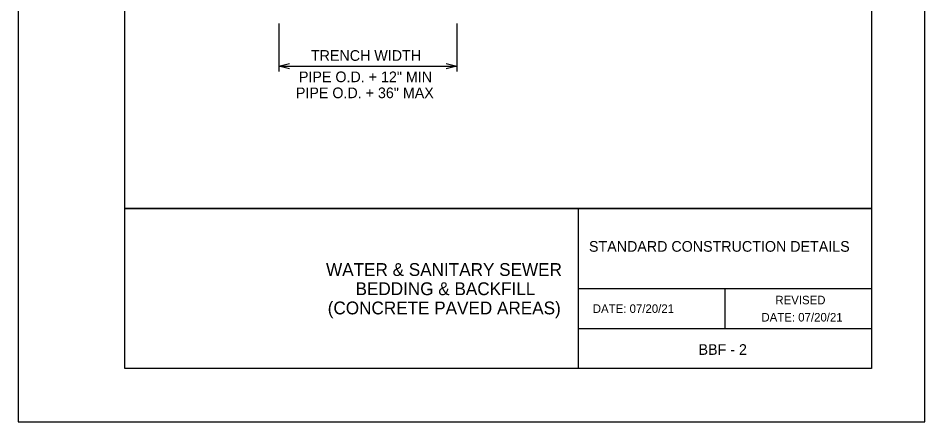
# Model space of a CAD drawing. Extents: x 2082577.3 to 2082585.8, y 13331283.9 to 13331294.9.
# Drawn here: x 2082577.35 to 2082585.85, y 13331283.86 to 13331287.65 of the extents above; entities that cross this region are included whole.
import ezdxf

# ---------------------------------------------------------------- set-up
doc = ezdxf.new("R2010")
doc.units = 0
for name, color, linetype in [('Detail Label', 7, 'Continuous'), ('Non-Print', 7, 'Continuous'), ('Sheet Title Block', 7, 'Continuous')]:
    doc.layers.add(name, color=color, linetype=linetype)

msp = doc.modelspace()

# ---------------------------------------------------------------- linework, layer by layer
at = {"layer": 'Detail Label'}
for p, q in [((2082579.7926, 13331287.5973), (2082579.7926, 13331287.1473)), ((2082581.4592, 13331287.5973), (2082581.4592, 13331287.1473)), ((2082579.7926, 13331287.1973), (2082581.4592, 13331287.1973))]:
    msp.add_line(p, q, dxfattribs=at)
for points in [[(2082579.8926, 13331287.1723), (2082579.7926, 13331287.1973), (2082579.8926, 13331287.2223)], [(2082581.3592, 13331287.2223), (2082581.4592, 13331287.1973), (2082581.3592, 13331287.1723)]]:
    msp.add_lwpolyline(points, dxfattribs=at)
at = {"layer": 'Non-Print'}
msp.add_lwpolyline([(2082577.3474, 13331283.8645), (2082585.8474, 13331283.8645), (2082585.8474, 13331294.8645), (2082577.3474, 13331294.8645)], close=True, dxfattribs=at)
at = {"layer": 'Sheet Title Block'}
for p, q in [((2082582.5974, 13331285.8645), (2082582.5974, 13331284.3645)), ((2082582.5974, 13331285.1145), (2082585.3474, 13331285.1145)), ((2082583.9724, 13331285.1145), (2082583.9724, 13331284.7395)), ((2082582.5974, 13331284.7395), (2082585.3474, 13331284.7395))]:
    msp.add_line(p, q, dxfattribs=at)
for points in [[(2082578.3474, 13331294.3645), (2082585.3474, 13331294.3645), (2082585.3474, 13331285.8645), (2082578.3474, 13331285.8645)], [(2082578.3474, 13331285.8645), (2082585.3474, 13331285.8645), (2082585.3474, 13331284.3645), (2082578.3474, 13331284.3645)]]:
    msp.add_lwpolyline(points, close=True, dxfattribs=at)

# ---------------------------------------------------------------- texts
at = {"layer": 'Detail Label'}
for s, p in [('TRENCH WIDTH', (2082580.0921, 13331287.2473)), ('PIPE O.D. + 12" MIN', (2082579.9799, 13331287.0473)), ('PIPE O.D. + 36" MAX', (2082579.9513, 13331286.8973))]:
    msp.add_text(s, height=0.1, dxfattribs=at).set_placement(p)
at = {"layer": 'Sheet Title Block'}
for s, height, p in [('STANDARD CONSTRUCTION DETAILS', 0.1, (2082582.6986, 13331285.4585)), ('WATER & SANITARY SEWER', 0.12, (2082580.2339, 13331285.2318)), ('BEDDING & BACKFILL', 0.12, (2082580.5104, 13331285.0518)), ('(CONCRETE PAVED AREAS)', 0.12, (2082580.2496, 13331284.8718)), ('REVISED', 0.08, (2082584.4461, 13331284.9659)), ('DATE: 07/20/21', 0.08, (2082582.7347, 13331284.8853)), (' DATE: 07/20/21', 0.08, (2082584.2857, 13331284.8046)), ('BBF - 2', 0.1, (2082583.7257, 13331284.4923))]:
    msp.add_text(s, height=height, dxfattribs=at).set_placement(p)

doc.saveas('drawing.dxf')
